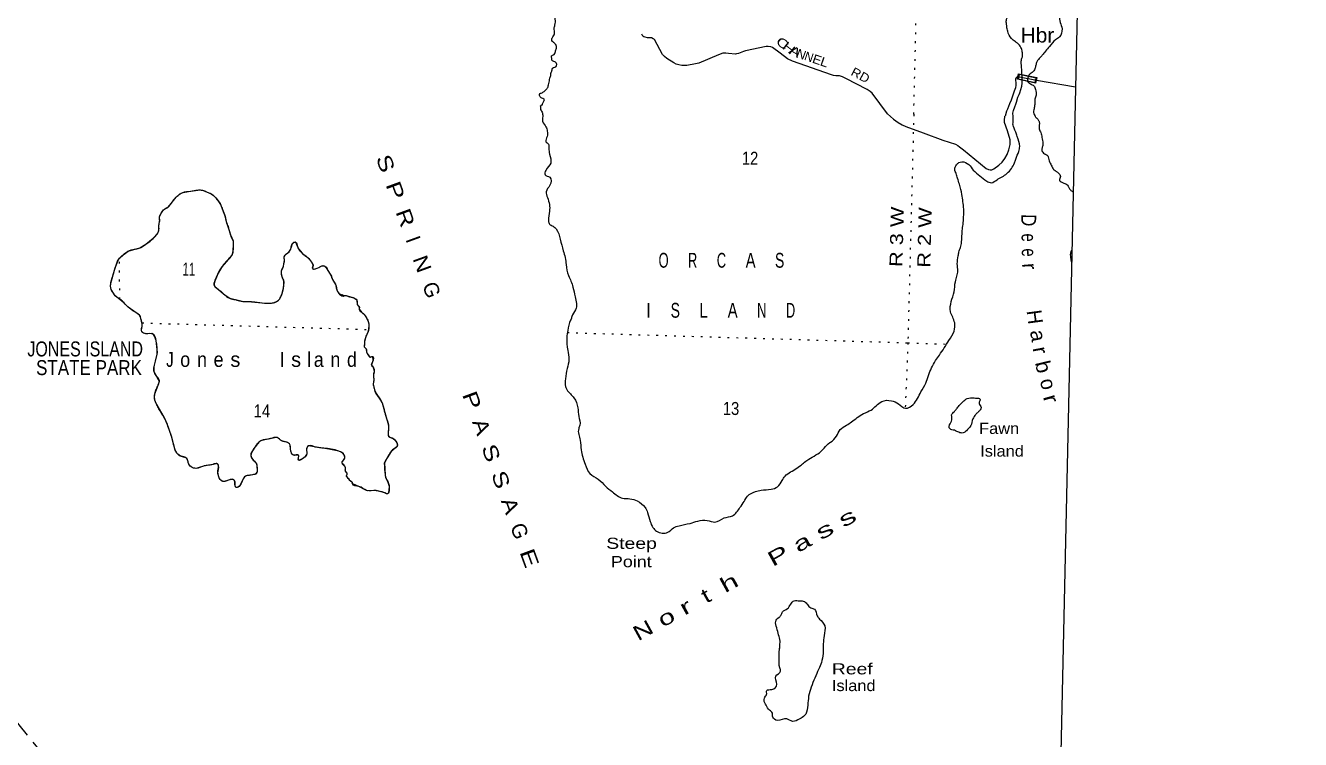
# Model space of a CAD drawing. Header units: feet. Extents: x -611393 to -485084, y 372822 to 560047.
# Drawn here: x -502263 to -485084, y 410448 to 420067 of the extents above; entities that cross this region are included whole.
import ezdxf
from ezdxf.enums import TextEntityAlignment as Align

# ---------------------------------------------------------------- set-up
doc = ezdxf.new("R2010")
doc.units = ezdxf.units.FT
doc.header["$LTSCALE"] = 80
for name, pattern in [('DOT_DASHED', [7.7, 5, -1.2, 0.3, -1.2]), ('DOTTED', [1.5, 0.3, -1.2]), ('LONG_DASHED', [7.5, 6, -1.5])]:
    doc.linetypes.add(name, pattern=pattern)
for name, color, linetype, lineweight in [('29', 7, 'Continuous', 25), ('31', 7, 'Continuous', 13), ('33', 7, 'LONG_DASHED', 25), ('39', 7, 'Continuous', 13), ('4', 7, 'Continuous', 13), ('44', 7, 'DOT_DASHED', 13), ('6', 7, 'DOTTED', 25), ('7', 7, 'DOTTED', 13)]:
    doc.layers.add(name, color=color, linetype=linetype, lineweight=lineweight)
for name, color, linetype in [('30', 7, 'Continuous'), ('41', 7, 'Continuous'), ('42', 7, 'Continuous')]:
    doc.layers.add(name, color=color, linetype=linetype)

msp = doc.modelspace()

# ---------------------------------------------------------------- linework, layer by layer
at = {"layer": '29'}
for points in [[(-490648.74, 418879.11), (-490853.63, 419154.82), (-490880.19, 419178.08), (-490924.47, 419203.55), (-491207.84, 419354.17), (-491256.55, 419377.43), (-491296.4, 419389.61), (-491345.1, 419389.61), (-491373.89, 419392.94), (-491402.66, 419402.9), (-491927.36, 419584.54), (-491995.98, 419619.98), (-492093.39, 419695.29), (-492199.66, 419770.6), (-492219.59, 419779.46), (-492255.01, 419783.89), (-492283.78, 419783.89), (-492562.73, 419726.3), (-492589.3, 419717.99), (-492657.93, 419690.86), (-492683.39, 419683.66), (-492695.56, 419682), (-492792.97, 419690.86), (-492828.4, 419694.73), (-492866.04, 419693.07), (-492925.81, 419673.14), (-493192.58, 419561.83), (-493235.75, 419549.1), (-493354.19, 419528.05), (-493386.29, 419526.94), (-493419.5, 419529.16), (-493458.24, 419535.81), (-493494.77, 419546.88), (-493527.98, 419562.39), (-493619.85, 419621.09), (-493653.06, 419649.88), (-493678.52, 419677.57), (-493789.22, 419876.92), (-493803.61, 419888.55), (-493829.06, 419899.07), (-493845.67, 419899.63), (-493864.49, 419899.07), (-493883.31, 419899.63), (-493913.19, 419907.93), (-493930.91, 419915.13), (-493944.19, 419925.65), (-493957.47, 419952.23)], [(-488890.86, 419380.74), (-488903.22, 419375.21), (-488912.63, 419367.17), (-488920.37, 419356.93), (-488923.7, 419346.13), (-488923.69, 419329.8), (-488918.16, 419295.18), (-488918.16, 419274.42), (-488919.27, 419263.9), (-488925.91, 419228.73), (-488940.3, 419181.11), (-488982.36, 419060.39), (-489004.5, 419013.87), (-489033.83, 418941.61), (-489044.35, 418913.09), (-489064.97, 418844.13)], [(-488890.86, 419380.74), (-488639.02, 419328.5), (-488115.08, 419240.33)], [(-490648.74, 418879.11), (-490568.52, 418805.9), (-490505.07, 418760.05), (-490448.68, 418728.31), (-490399.33, 418705.98), (-490169.04, 418620.16), (-489901.16, 418521.41), (-489734.32, 418467.34), (-489702.58, 418450.88), (-489676.73, 418433.25), (-489626.22, 418392.1), (-489318.39, 418140.53), (-489289, 418126.42), (-489266.69, 418121.72), (-489240.83, 418124.07), (-489215, 418135.83), (-489146.85, 418187.55), (-489105.71, 418227.52), (-489066.96, 418274.54), (-489037.57, 418327.45), (-489012.91, 418392.1), (-488997.62, 418464.99), (-488994.09, 418493.2), (-488996.46, 418526.11), (-489031.71, 418646.02), (-489072.82, 418760.06), (-489074.01, 418789.44), (-489065.7, 418844.15)]]:
    msp.add_lwpolyline(points, dxfattribs=at)
at = {"layer": '31'}
for p, q in [((-488882.47, 419417.83), (-488638.15, 419364.84)), ((-488638.15, 419364.84), (-488654.05, 419291.55))]:
    msp.add_line(p, q, dxfattribs=at)
msp.add_lwpolyline([(-488654.05, 419291.55), (-488898.37, 419344.54), (-488882.47, 419417.83)], dxfattribs=at)
msp.add_lwpolyline([(-488647.65, 419358.72), (-488876.35, 419408.32), (-488888.86, 419350.66), (-488660.16, 419301.06)], close=True, dxfattribs=at)
at = {"layer": '33'}
msp.add_lwpolyline([(-508228.53, 417853.04), (-498587.65, 406026.89), (-494713.08, 401274.09)], dxfattribs=at)
at = {"layer": '39'}
for p, q in [((-488833.1, 419291.62), (-488834.29, 419329.55)), ((-495322.81, 418979.68), (-495321.69, 418983.01))]:
    msp.add_line(p, q, dxfattribs=at)
msp.add_lwpolyline([(-488957.03, 418841.31), (-488958.95, 418886.45), (-488949.82, 418922.15), (-488934.87, 418971.97), (-488919.93, 419008.5), (-488910.8, 419032.58), (-488891.7, 419100.67), (-488874.26, 419136.37), (-488864.3, 419157.96), (-488852.67, 419205.28), (-488840.22, 419249.29), (-488833.1, 419291.62)], dxfattribs=at)
for points in [[(-495301.03, 418997.7), (-495290.79, 419021.92), (-495282.6, 419040.08), (-495270.31, 419068.33), (-495290.45, 419082.6), (-495316.67, 419094.88), (-495336.73, 419123.32), (-495334.56, 419149.6), (-495314.3, 419157.58), (-495275.75, 419179.62), (-495239.18, 419211.79), (-495218.73, 419252.13), (-495210.45, 419286.48), (-495195.9, 419357.2), (-495187.68, 419381.43), (-495181.33, 419431.97), (-495177.23, 419442.06), (-495166.93, 419476.39), (-495168.91, 419484.49), (-495150.62, 419500.58), (-495118.2, 419512.53), (-495105.9, 419542.81), (-495111.84, 419565.09), (-495154.19, 419585.56), (-495170.28, 419599.81), (-495170.15, 419624.08), (-495174, 419658.49), (-495141.54, 419678.54), (-495127.24, 419704.76), (-495112.83, 419749.19), (-495110.55, 419795.7), (-495134.63, 419828.2), (-495160.78, 419852.62), (-495172.76, 419881), (-495156.39, 419915.3), (-495133.87, 419965.75), (-495139.59, 420026.47), (-495129.22, 420072.94), (-495124.74, 420151.81), (-495132.53, 420204.45), (-495128.3, 420238.81), (-495118, 420273.15), (-495136.05, 420299.54), (-495115.62, 420335.84), (-495099.29, 420364.08), (-495068.68, 420414.48), (-495098.79, 420453.08), (-495165.09, 420530.32), (-495183.14, 420556.71), (-495191.06, 420587.1), (-495190.85, 420623.51), (-495186.56, 420667.99), (-495180.3, 420702.35), (-495165.97, 420734.63), (-495131.5, 420750.63), (-495113.17, 420774.8), (-495086.55, 420835.34), (-495084.32, 420871.74), (-495102.3, 420910.28), (-495124.44, 420928.61), (-495128.25, 420971.11), (-495105.74, 421019.53), (-495075.09, 421076.01), (-495044.56, 421112.25), (-495002.02, 421126.18), (-494969.7, 421119.93), (-494943.29, 421142.04), (-494906.67, 421182.29), (-494865.78, 421262.98), (-494835.14, 421319.46), (-494790.39, 421365.74), (-494721.31, 421426.05), (-494629.98, 421486.23), (-494532.47, 421568.63), (-494418.9, 421628.69), (-494234.26, 421742.98), (-494165.15, 421807.34), (-493990.26, 421986.41), (-493953.64, 422026.67), (-493886.54, 422093.06), (-493791.06, 422173.45), (-493726.02, 422233.78), (-493660.93, 422302.2), (-493575.58, 422378.6), (-493514.55, 422445.02), (-493453.57, 422501.32), (-493382.4, 422573.76), (-493355.84, 422622.16), (-493313.36, 422625.97), (-493282.79, 422668.28), (-493266.22, 422738.99), (-493251.81, 422785.44), (-493235.38, 422829.86), (-493209, 422847.92), (-493182.32, 422918.57), (-493078.67, 423013.08), (-493072.45, 423039.34)], [(-488834.29, 419329.55), (-488841.92, 419510.35), (-488845.72, 419554.87), (-488841.33, 419615.53), (-488828.96, 419657.95), (-488832.7, 419712.59), (-488850.57, 419771.35), (-488898.78, 419828.26), (-488928.99, 419850.67), (-488979.3, 419893.43), (-489029.31, 419990.81), (-489041.09, 420053.58), (-489046.89, 420100.14), (-489044.59, 420150.7), (-489028.18, 420193.09), (-489015.91, 420217.3), (-488985.39, 420251.52), (-488968.88, 420310.09), (-488976.7, 420358.69), (-488996.76, 420387.12), (-489022.64, 420460.09), (-489044.54, 420520.89), (-489048.36, 420561.37), (-489039.97, 420615.94), (-489035.72, 420652.33), (-489053.62, 420705.03), (-489049.44, 420729.28), (-489037.02, 420781.81), (-489030.81, 420808.07), (-489018.6, 420822.16), (-488992.14, 420852.36), (-488983.69, 420917.05), (-488967.35, 420947.3), (-488940.97, 420963.34), (-488912.6, 420975.32), (-488872.21, 420964.98), (-488854.19, 420934.54), (-488813.94, 420899.93), (-488796.06, 420843.19), (-488800.54, 420764.32), (-488794.84, 420699.56), (-488779.13, 420616.53), (-488755.13, 420567.85), (-488702.77, 420531.15), (-488672.52, 420516.82), (-488644.27, 420506.55), (-488607.96, 420490.17), (-488589.84, 420475.91), (-488513.15, 420451.21), (-488454.68, 420420.55), (-488400.44, 420357.54), (-488356.38, 420280.42), (-488334.61, 420197.36), (-488320.95, 420108.28), (-488297.17, 420021.17), (-488332.14, 419914.14), (-488382.92, 419873.96), (-488466.31, 419785.42), (-488519.24, 419723), (-488564.03, 419666.6), (-488590.49, 419636.4), (-488635.3, 419577.99), (-488649.71, 419531.54), (-488662.12, 419483.06), (-488700.81, 419432.7), (-488745.5, 419396.53), (-488760.32, 419314.21)], [(-488760.66, 419314.61), (-488723.9, 419281.11), (-488677.55, 419254.55), (-488655.58, 419205.88), (-488645.91, 419126.94), (-488656.16, 419100.69), (-488662.53, 419046.11), (-488666.91, 418987.47), (-488677.33, 418930.89), (-488681.58, 418894.5), (-488669.63, 418862.07)], [(-495301.03, 418997.7), (-495302.61, 418995.46), (-495306.93, 418993.56), (-495313.43, 418991.4), (-495316.94, 418989.24), (-495320.19, 418985.99), (-495321.69, 418983.01)], [(-495322.81, 418979.68), (-495325.11, 418947.35), (-495303.3, 418900.64), (-495293.71, 418841.91), (-495296.3, 418777.24), (-495250.49, 418701.99), (-495232.83, 418643.19), (-495233.45, 418572.43), (-495252.24, 418503.86), (-495216.19, 418467.12), (-495210.61, 418412.48), (-495201.19, 418335.56), (-495186.09, 418214.1), (-495251.62, 418115.65), (-495262.26, 418055.1), (-495197.87, 418024.15), (-495196.81, 417914.96), (-495248.09, 417828.51), (-495230.6, 417749.49), (-495203.16, 417654.2), (-495201.9, 417567.24), (-495215.18, 417435.95), (-495203.45, 417391.35), (-495155.21, 417362.59), (-495113.08, 417327.81), (-495057.74, 417187.78), (-495016.68, 417031.7), (-494991.22, 416940.47), (-494977.91, 416845.32), (-494946.89, 416697.42), (-494913.2, 416622.29), (-494887.63, 416543.19), (-494856.44, 416413.5), (-494851.93, 416237.55), (-494903.25, 416147.05), (-494907.5, 416122.83), (-494917.82, 416098.66), (-494957.44, 415959.53), (-494968.4, 415862.58), (-494955.77, 415690.6), (-494940.69, 415567.12), (-494963.99, 415446.03), (-494987.42, 415308.77), (-494986.35, 415201.59), (-494968.5, 415163.01), (-494872.52, 415048.87), (-494821.15, 414916.96), (-494808.02, 414801.58), (-494792.91, 414682.15), (-494809.48, 414635.8), (-494790.65, 414479.94), (-494775.64, 414348.37), (-494722.77, 414157.81), (-494659.22, 414031.84), (-494546.75, 413953.94), (-494446.54, 413859.98), (-494354.26, 413784.29), (-494219.62, 413700.11), (-494118.67, 413691.06), (-494019.91, 413661.82), (-493915.6, 413575.9), (-493881.87, 413504.82), (-493846.54, 413387.21), (-493808.88, 413303.95), (-493758.8, 413254.95), (-493609.41, 413239.37), (-493530.07, 413299.28), (-493457.07, 413328.91), (-493309.29, 413359.85), (-493201.92, 413391.18), (-493076.56, 413400.1), (-492973.71, 413376.88), (-492849.96, 413432.31), (-492736.53, 413463.58), (-492636.56, 413571.81), (-492581.26, 413656.2), (-492534.17, 413726.52), (-492428.55, 413788.19), (-492349.57, 413807.66), (-492218.13, 413818.54), (-492128.91, 413854.09), (-492067.56, 413936.4), (-492028.64, 413996.69), (-491953.38, 414052.58), (-491794.82, 414160.25), (-491733.78, 414208.2), (-491544.79, 414329.73), (-491501.97, 414373.81), (-491424.53, 414447.88), (-491418.43, 414451.87), (-491336.88, 414533.99), (-491285.58, 414622.46), (-491202.21, 414682.33), (-491133.1, 414728.17), (-491057.85, 414784.07), (-490970.48, 414837.83), (-490869.03, 414885.39)], [(-488954.1, 418778.77), (-488955.59, 418788.93), (-488955.21, 418800.74), (-488956.71, 418820.43), (-488957.03, 418841.31)], [(-488669.63, 418862.07), (-488663.78, 418853.12), (-488658.35, 418842.96), (-488653.98, 418834.97)], [(-488603.07, 418706.81), (-488600.57, 418719.28), (-488598.32, 418733.15), (-488597.57, 418751.9), (-488602.07, 418767.27), (-488608.82, 418781.9), (-488618.2, 418797.65), (-488628.7, 418810.02), (-488637.32, 418817.52), (-488644.07, 418824.27), (-488654.18, 418835.31)], [(-490869.03, 414885.39), (-490801.84, 414943.38), (-490726.57, 415001.3), (-490595.13, 415012.18), (-490500.54, 414968.82), (-490406.08, 414911.31), (-490304.61, 414960.89), (-490198.03, 415131.73), (-490132.32, 415250.4), (-490097.08, 415351.16), (-490000.33, 415552.43), (-489949.16, 415626.75), (-489820.12, 415823.67), (-489752.32, 415950.4), (-489743.26, 416061.52), (-489798.52, 416211.67), (-489789.22, 416349.07), (-489751.71, 416478.11), (-489734.34, 416615.43), (-489713.45, 416692.07), (-489700.72, 416760.69), (-489707.97, 416855.79), (-489694.88, 416964.85), (-489686.35, 417015.31), (-489665.6, 417077.79), (-489650.83, 417148.42), (-489641.37, 417304.02), (-489630.54, 417386.81), (-489623.59, 417487.84), (-489620.62, 417594.97), (-489631.85, 417696.17), (-489645.18, 417789.31), (-489680.32, 417929.15), (-489703.87, 418008.23), (-489723.5, 418073.12), (-489741.19, 418129.9), (-489718.44, 418188.32), (-489685.83, 418220.36), (-489647.35, 418230.1), (-489552.69, 418194.83), (-489494.76, 418119.47), (-489402.48, 418043.78), (-489312.18, 417972.15), (-489249.74, 417949.32), (-489172.6, 417989.02), (-489103.55, 418028.8), (-489038.49, 418074.68), (-488938.23, 418215.26), (-488921.61, 418267.67), (-488880.29, 418370.4), (-488867.58, 418437), (-488900.75, 418570.76), (-488910.55, 418605.22), (-488952.07, 418708.74), (-488957.88, 418737.1), (-488953.54, 418771.43), (-488954.1, 418778.77)], [(-488603.07, 418706.81), (-488604.83, 418673.08), (-488583.03, 418624.35), (-488567.44, 418559.5), (-488556.03, 418478.51), (-488562.56, 418426.01), (-488571.01, 418383.63), (-488530.99, 418338.76), (-488488.81, 418310.05), (-488471.2, 418245.19), (-488441.43, 418184.25), (-488417.59, 418137.52), (-488381.49, 418106.84), (-488349.36, 418084.3), (-488319.5, 418033.46), (-488330.06, 417981), (-488273.81, 417944.07), (-488223.53, 417917.3), (-488183.69, 417852.22), (-488153.09, 417827.74), (-488146.29, 417823.3)], [(-498691.64, 414351.29), (-498705.08, 414430.27), (-498771.51, 414459.21), (-498809.81, 414469.68), (-498872.05, 414514.76), (-498963.1, 414501.47), (-499090.66, 414472.36), (-499139.52, 414430.36), (-499194.77, 414352.03), (-499227.72, 414281.58), (-499207.96, 414230.85), (-499152, 414161.57), (-499142.47, 414096.78), (-499153.14, 414032.18), (-499189.65, 414016.35), (-499250.35, 414006.82), (-499298.95, 413995.15), (-499335.75, 413946.98), (-499372.81, 413868.48), (-499423.54, 413844.7), (-499437.5, 413865.05), (-499448.95, 413941.99), (-499489.27, 413952.48), (-499539.92, 413936.79), (-499588.54, 413923.1), (-499640.82, 413951.9), (-499660.64, 413996.57), (-499670.38, 414037.1), (-499661.43, 414136.09), (-499683.4, 414164.61), (-499731.98, 414154.96), (-499816.97, 414141.62), (-499865.57, 414129.95), (-499962.82, 414100.55), (-500031.33, 414121.42), (-500069.26, 414174.35), (-500082.92, 414229.07), (-500193.64, 414276.63), (-500247.53, 414351.95), (-500272.96, 414447.22), (-500292.52, 414520.2), (-500318.09, 414599.29), (-500351.6, 414694.64), (-500393.21, 414788.05), (-500464.93, 414903.98), (-500492.77, 414954.79), (-500524.34, 415042.03), (-500515.52, 415124.84), (-500492.82, 415179.22), (-500468.02, 415241.66), (-500457.59, 415277.96), (-500493.43, 415338.96), (-500525.27, 415393.85), (-500524.42, 415490.89), (-500505.57, 415565.52), (-500488.77, 415638.15), (-500489.9, 415739.26), (-500501.34, 415816.2), (-500544.97, 415909.62), (-500639.9, 415914.57), (-500694.24, 415939.35), (-500689.32, 416038.38), (-500706.85, 416113.35), (-500718.62, 416153.9), (-500764.75, 416192.76), (-500863.18, 416258.4), (-500937.28, 416333.91), (-500989.42, 416378.89), (-501045.67, 416415.82), (-501069.63, 416448.4), (-501107.49, 416509.42), (-501110.67, 416606.5), (-501093.95, 416669.02), (-501066.89, 416759.74), (-501033.63, 416864.57), (-501006.88, 416918.9), (-500947.77, 416976.97), (-500860.36, 417036.8), (-500775.32, 417056.21), (-500732.78, 417067.93), (-500645.46, 417117.65), (-500604.8, 417145.57), (-500525.36, 417217.6), (-500480.44, 417269.74), (-500463.74, 417330.24), (-500465.42, 417368.67), (-500454.72, 417437.32), (-500456.27, 417489.9), (-500429.52, 417544.24), (-500404.94, 417582.42), (-500337.89, 417624.24), (-500301.13, 417668.37), (-500252.07, 417732.6), (-500219.44, 417766.67), (-500166.53, 417808.62), (-500069.33, 417831.96), (-499941.86, 417850.96)], [(-499941.86, 417850.96), (-499879.25, 417848.35), (-499814.81, 417823.47), (-499736.35, 417784.31), (-499704.32, 417749.63), (-499670.33, 417708.87), (-499634.42, 417655.96), (-499606.74, 417586.95), (-499575.16, 417501.73), (-499557.68, 417422.71), (-499534, 417357.78), (-499510.49, 417274.66), (-499486.83, 417207.71), (-499463.06, 417152.89), (-499465.46, 417110.46), (-499465.96, 417053.85), (-499488.97, 416965.1), (-499533.86, 416914.98), (-499593.06, 416846.8), (-499656.54, 416752.38), (-499691.58, 416673.86), (-499716.86, 416556.83), (-499672.75, 416517.99), (-499594.52, 416452.55), (-499506.16, 416391.05), (-499437.6, 416374.22), (-499356.96, 416353.23), (-499270.12, 416348.36), (-499207.5, 416345.75), (-499072.25, 416330.3), (-498955.08, 416327.17), (-498888.24, 416344.73), (-498829.17, 416398.76), (-498804.37, 416461.2), (-498785.56, 416531.79), (-498781.15, 416574.2), (-498780.74, 416620.7), (-498798.51, 416667.38), (-498812.28, 416709.97), (-498811.82, 416762.53), (-498791.18, 416810.86), (-498782.76, 416849.2), (-498774.22, 416901.69), (-498775.81, 416950.23), (-498753.26, 416986.41), (-498714.63, 417014.34), (-498683.82, 417070.66), (-498667.16, 417127.12), (-498624.53, 417148.95), (-498598.8, 417088.05), (-498568.94, 417037.22), (-498548.95, 417012.77), (-498508.86, 416975.99), (-498484.74, 416961.61), (-498434.63, 416914.63), (-498408.69, 416877.99), (-498388.81, 416841.4), (-498395.28, 416794.96), (-498308.27, 416808.28), (-498269.69, 416830.16), (-498229.33, 416823.71), (-498175.45, 416746.36), (-498141.61, 416689.43), (-498135.76, 416665.11), (-498115.87, 416628.53), (-498087.96, 416585.8), (-498060.58, 416482.42), (-497966.09, 416428.95)], [(-488163.7, 417045.24), (-488176.31, 417024.46), (-488182.26, 417005.87), (-488185.24, 416976.86), (-488182.26, 416941.91), (-488178.55, 416911.41), (-488175.92, 416896.59), (-488167.11, 416876.41)], [(-497998.27, 416445.44), (-497966.09, 416428.95), (-497943.84, 416430.76), (-497921.71, 416420.44), (-497875.34, 416407.87), (-497855.17, 416403.63), (-497827.01, 416389.21), (-497800.91, 416370.77), (-497795.2, 416330.28), (-497793.36, 416310.04), (-497763.41, 416269.32), (-497767.66, 416245.09), (-497725.64, 416198.19), (-497697.59, 416171.64), (-497657.71, 416110.6), (-497638.04, 416049.76), (-497638.65, 415981.02), (-497651.22, 415930.59), (-497669.71, 415896.39), (-497686.33, 415843.98), (-497694.81, 415799.58), (-497694.99, 415779.37), (-497699.35, 415743.01), (-497673.37, 415710.41), (-497667.68, 415667.9), (-497643.81, 415625.21), (-497621.8, 415600.74), (-497589.4, 415608.52), (-497586, 415535.7), (-497602.55, 415491.38), (-497582.53, 415470.97), (-497566.97, 415402.07), (-497575.5, 415351.61), (-497567.88, 415298.97), (-497576.64, 415222.22), (-497570.76, 415201.94), (-497566.95, 415175.62), (-497497.35, 415047.58), (-497477.4, 415019.08), (-497447.66, 414954.1), (-497432.03, 414893.29), (-497416.4, 414832.49), (-497400.76, 414773.7), (-497381, 414722.97), (-497373.24, 414686.5), (-497371.54, 414650.09), (-497373.79, 414623.83), (-497376.4, 414557.13), (-497376.52, 414542.98), (-497356.5, 414522.57), (-497314.21, 414505.99), (-497288.12, 414485.52), (-497260.21, 414442.8), (-497258.63, 414392.23), (-497293.2, 414368.3), (-497338.02, 414326.27), (-497364.63, 414288.1), (-497385.19, 414247.86), (-497426.19, 414181.53), (-497428.44, 414155.27), (-497424.67, 414124.9), (-497424.95, 414092.55), (-497419.33, 414041.95), (-497413.7, 413993.37), (-497409.8, 413977.16), (-497381.98, 413924.33), (-497362.26, 413869.55), (-497362.68, 413821.03), (-497385.46, 413758.57), (-497423.73, 413773.08), (-497468.07, 413785.64), (-497536.64, 413800.44), (-497667.96, 413803.71), (-497770.54, 413857.26), (-497857.11, 413892.46), (-497858.97, 413910.67), (-497895.09, 413939.32), (-497903.05, 413953.55), (-497937.01, 413998.36), (-497926.67, 414024.54), (-497952.55, 414069.27), (-497950.15, 414111.71), (-497998.07, 414176.87), (-497967.34, 414225.1), (-497966.85, 414279.69), (-498041.15, 414332.96), (-498242.88, 414371.28), (-498357.9, 414388.55), (-498444.66, 414403.53), (-498469.06, 414385.56), (-498473.91, 414294.62), (-498510.72, 414244.43), (-498583.76, 414210.75), (-498583.17, 414277.47), (-498653.87, 414280.16), (-498679.89, 414308.72), (-498691.64, 414351.29)], [(-489786.5, 414824.53), (-489747.72, 414868.64), (-489717.11, 414902.72), (-489682.37, 414946.88), (-489643.62, 414986.94), (-489592.72, 415030.94), (-489509.68, 415052.39), (-489447.1, 415045.73), (-489402.72, 415037.22), (-489404.97, 415010.96), (-489415.4, 414974.66), (-489385.57, 414919.79), (-489397.96, 414889.58), (-489428.56, 414857.52), (-489459.13, 414827.48), (-489498.05, 414767.19), (-489527.14, 414676.48), (-489586.34, 414608.3), (-489629.04, 414578.38), (-489687.56, 414587.03), (-489713.72, 414599.41), (-489747.95, 414613.89), (-489806.38, 414632.64), (-489818.2, 414667.13), (-489787.29, 414735.58), (-489786.42, 414823.41)], [(-492099.66, 411672.18), (-492099.37, 411704.53), (-492096.75, 411773.25), (-492116.2, 411858.35), (-492139.63, 411951.58), (-492155.02, 412038.67), (-492110.07, 412094.86), (-492079.48, 412126.92), (-492062.96, 412167.2), (-491997.91, 412211.06), (-491952.93, 412271.29), (-491904.03, 412317.32), (-491835.33, 412316.67), (-491768.73, 412307.95), (-491726.67, 412265.09), (-491682.59, 412222.21), (-491632.24, 412203.53), (-491594.66, 412112.19), (-491562.68, 412071.45), (-491494.81, 411977.79), (-491502.01, 411848.46), (-491513.11, 411735.34), (-491513.97, 411638.3), (-491531.26, 411511.08), (-491566.42, 411418.41), (-491613.88, 411307.66), (-491665.49, 411182.79), (-491704.95, 411061.85), (-491720.16, 410940.68), (-491739.45, 410815.51), (-491766.13, 410769.26), (-491831.16, 410727.42), (-491926.44, 410691.93), (-492006.98, 410725.05), (-492130.41, 410706.01), (-492194.67, 410751.1), (-492198.25, 410803.7), (-492238.32, 410842.5), (-492284.2, 410909.66), (-492311.92, 410974.63), (-492291.21, 411031.04), (-492276.85, 411055.17), (-492276.37, 411109.75), (-492207.57, 411121.23), (-492138.23, 411193.36), (-492153.43, 411302.69), (-492090.23, 411366.78), (-492099.92, 411413.38), (-492106.93, 411534.76), (-492108.08, 411633.84), (-492102.31, 411676.54)]]:
    msp.add_spline(points, degree=3, dxfattribs=at)
at = {"layer": '4'}
msp.add_lwpolyline([(-606327.43, 559945.21), (-576018.15, 559132.04), (-545707.77, 558360.55), (-515396.36, 557630.76), (-485083.98, 556942.67), (-489136.84, 372822.34), (-519702.48, 373516.18), (-550267.14, 374252.07), (-580830.76, 375029.99), (-611393.28, 375849.97)], close=True, dxfattribs=at)
at = {"layer": '44'}
for points in [[(-500697.02, 415943.84), (-500701.92, 415963.92), (-500689, 416020.49), (-500690.54, 416043.93), (-500714.25, 416143.7), (-500728.08, 416166.55), (-500877.87, 416271.94), (-500945.15, 416341.07), (-501054.85, 416426.77), (-501108.86, 416512.49), (-501117.33, 416556.92), (-501113.05, 416596.14), (-501053.03, 416804.47), (-501011.14, 416912.59), (-500933.83, 416988.81), (-500879.88, 417028.62), (-500723.35, 417071.72), (-500641.99, 417119.89), (-500541.04, 417202.41), (-500484, 417264.28), (-500470.83, 417290.05), (-500465.17, 417315.04), (-500465.11, 417372.08), (-500454.47, 417442.41), (-500457.83, 417477.72), (-500455.75, 417491.69), (-500437.7, 417530.14), (-500402.03, 417585.64), (-500389.63, 417594.96), (-500346.69, 417616.43), (-500317.8, 417647.7), (-500232.15, 417754.23), (-500184.08, 417798.6), (-500136.07, 417819.1), (-499969.51, 417847.67), (-499909.56, 417852.51), (-499878.88, 417848.25), (-499762.44, 417801.12), (-499727.46, 417776.13), (-499700.25, 417744.86), (-499640.22, 417667.22), (-499589.14, 417540.58), (-499573.05, 417495.07), (-499558.47, 417425.32), (-499526.94, 417333.3)], [(-499526.94, 417333.3), (-499500.52, 417245.34), (-499466.09, 417164.86), (-499462.8, 417137.96), (-499470.14, 417008.58), (-499478.94, 416981.04), (-499502.68, 416949.13), (-499617.3, 416815.22), (-499668.62, 416729.06), (-499725.51, 416592.96), (-499725.23, 416572.34), (-499713.02, 416552.8), (-499571.58, 416432.75), (-499511.01, 416392.66), (-499342.65, 416351.39), (-499217.37, 416346.23), (-499035.04, 416327.72), (-498947.75, 416327.52), (-498904.31, 416337.58), (-498869.37, 416355.64), (-498837.64, 416385.4), (-498805.17, 416458.57), (-498787.04, 416524), (-498779.79, 416588.97), (-498781.53, 416623.8), (-498807.9, 416695.38), (-498815.52, 416733.87), (-498812.17, 416761.15), (-498787.41, 416826.93), (-498773.82, 416905.79), (-498775.64, 416951.06), (-498765.33, 416972.27), (-498745.31, 416993.1), (-498711.87, 417018.08), (-498683.96, 417070.36), (-498666.69, 417128.04), (-498649.32, 417146.12), (-498630.91, 417152.85), (-498622.37, 417145.12), (-498602.33, 417095.01), (-498578.67, 417052.34), (-498534.99, 416998.58), (-498514.33, 416980.34), (-498481.06, 416958.79), (-498435.64, 416915.85), (-498409.39, 416879.05), (-498389.9, 416843.64), (-498387.92, 416833.45), (-498398.67, 416800.99), (-498388.62, 416790.4), (-498370.22, 416786.63), (-498354.11, 416789.32), (-498310.28, 416807.42), (-498280.63, 416825.15), (-498257.12, 416832.44), (-498242.13, 416831.15), (-498232.08, 416826.27), (-498213.46, 416804.53)], [(-498213.46, 416804.53), (-498145.18, 416696.23), (-498124.77, 416643.96), (-498084.5, 416579.4), (-498077.73, 416559.19), (-498068.47, 416504.06), (-498060.06, 416481.43), (-498030.59, 416445.73), (-497998.47, 416423.79), (-497979.73, 416419.74), (-497962.67, 416428.56), (-497943.21, 416430.55), (-497915.85, 416418.75), (-497847.32, 416400.64), (-497808.46, 416379.64), (-497799.92, 416368.21), (-497792.71, 416306.88), (-497766.14, 416274.74), (-497763.11, 416268.05), (-497768.86, 416249.79), (-497767.1, 416244.37), (-497729.88, 416202.43), (-497686.37, 416158.38), (-497653.27, 416101.2), (-497641.58, 416067.53), (-497636.02, 416028.25), (-497639.41, 415975.99), (-497648.5, 415937.94), (-497678.22, 415872.28), (-497693.03, 415813.06), (-497696.17, 415768.21), (-497698.83, 415739.61), (-497676.89, 415716.54), (-497672.72, 415708.09), (-497667.48, 415667.43), (-497650.04, 415634.69), (-497628.66, 415607.24), (-497615.96, 415599.76), (-497597.52, 415610.08), (-497590.23, 415609.6), (-497581.4, 415582.6), (-497583.85, 415549.13), (-497589.79, 415524.47), (-497602.32, 415497.74), (-497600.37, 415486.91), (-497583.55, 415473.06), (-497570.78, 415433.65), (-497566.96, 415403.27), (-497574.72, 415362.05), (-497575.1, 415345.12), (-497567.85, 415297.33), (-497577.26, 415233.91), (-497560.32, 415158.52), (-497536.27, 415110.36), (-497481.27, 415025.11), (-497457.48, 414981.76), (-497421.27, 414851.43), (-497396.42, 414760.79), (-497375.2, 414699.45), (-497371.34, 414661.53), (-497376.69, 414548.08), (-497372.35, 414533.9), (-497354.65, 414521.53), (-497318.56, 414508.33), (-497304.67, 414499.72), (-497287.22, 414484.58), (-497268.12, 414458.08), (-497256.48, 414433.98), (-497252.04, 414412.09), (-497255.57, 414396.42), (-497337.57, 414326.79), (-497388.78, 414241.55), (-497427.88, 414176.34), (-497416.11, 414013.89), (-497410.53, 413979.26), (-497378.58, 413916.62), (-497360.97, 413863.03)], [(-499324.18, 413967.76), (-499375.78, 413864.56), (-499400.4, 413845.44), (-499413.16, 413842.02), (-499422.24, 413843.89), (-499431.49, 413853.74), (-499439.74, 413871.49), (-499437.95, 413921.34), (-499445.95, 413939.07), (-499456.03, 413947.28), (-499472.84, 413953.7), (-499494.74, 413950.87), (-499586.41, 413923.62), (-499596.14, 413922.31), (-499603.43, 413923.37), (-499620.64, 413932.02), (-499632.67, 413942.68), (-499646.59, 413960.04), (-499661.33, 413998.79), (-499668.83, 414028.79), (-499671.3, 414048.65), (-499669, 414068.92), (-499660.01, 414114.57), (-499660.47, 414131.11), (-499663.88, 414144.22), (-499672.01, 414158.86), (-499677.51, 414163.27), (-499682.97, 414164.62), (-499695.71, 414163.2), (-499732.72, 414154.84), (-499797.98, 414144.98), (-499850.49, 414133.81), (-499950.81, 414103.71), (-499973.42, 414099.03), (-499998.53, 414103.11), (-500029.25, 414119.91), (-500046.26, 414135.31), (-500068.77, 414173.4), (-500072.91, 414184.75), (-500078.72, 414220.9), (-500088.5, 414235.42), (-500103.18, 414244.91), (-500133.83, 414253.62), (-500159.92, 414259.15), (-500179.32, 414266.19), (-500191.28, 414274.33), (-500216.98, 414301.34), (-500238.87, 414330.99), (-500246.33, 414347.88), (-500296.22, 414533.2), (-500353.85, 414700.71), (-500390.09, 414782.25), (-500495.18, 414959.5), (-500515.5, 415008.42), (-500526.26, 415055.76), (-500521.96, 415105.09), (-500476.15, 415221.08), (-500456.76, 415276.09), (-500482.08, 415319.93), (-500531.59, 415409.99), (-500531.95, 415455.78), (-500493.72, 415615), (-500485.87, 415662.12), (-500486.83, 415702.83), (-500502.49, 415821.84), (-500523.15, 415883.4), (-500539.7, 415904.72), (-500561.65, 415918.25), (-500629.38, 415912.94), (-500672.54, 415922.97), (-500697.02, 415943.84)], [(-497360.97, 413863.03), (-497365.03, 413800.47), (-497375.09, 413767.21), (-497386.52, 413758.16), (-497397.51, 413758.99), (-497422.45, 413772.68), (-497539.68, 413800.98), (-497571.09, 413802.36), (-497648.05, 413799.28), (-497679.12, 413807.9), (-497769.86, 413856.93), (-497853.42, 413890.46), (-497859.06, 413895.33), (-497857.9, 413907.68), (-497859.88, 413911.72), (-497887.48, 413931.18), (-497894.43, 413938.34), (-497906.68, 413958.92), (-497935.93, 413996.5), (-497937.78, 414000.76), (-497937.16, 414004.52), (-497927.02, 414020.63), (-497927.01, 414025.99), (-497930.66, 414034.3), (-497950.52, 414063.21), (-497953.08, 414077.21), (-497949.91, 414110.1), (-497955.08, 414122.71), (-497990.9, 414159.7), (-497998.04, 414175.12), (-497994.28, 414187.74), (-497968.91, 414220.91), (-497961.74, 414248.96), (-497961.36, 414264.77), (-497968.5, 414282.02), (-497987.98, 414304.15), (-498011.12, 414321.23), (-498041.04, 414332.94), (-498175.46, 414360.12), (-498448.7, 414403.46), (-498461.12, 414395.78), (-498472.8, 414378.53), (-498475.82, 414357.29), (-498470.58, 414306.14), (-498477.13, 414288.35), (-498496.12, 414260.92), (-498518.93, 414236.84), (-498552.02, 414218.19), (-498572.76, 414212.03), (-498585.82, 414211.2), (-498587.58, 414221.86), (-498578.47, 414264.4), (-498580.09, 414274.57), (-498594.74, 414279.61), (-498633.43, 414274.87), (-498647.82, 414276.78), (-498664.59, 414288.82), (-498679.09, 414306.79), (-498693.03, 414359.09), (-498696.87, 414413.58), (-498705.74, 414431.14), (-498714.98, 414440.2), (-498743.29, 414452.18), (-498814.79, 414471.83), (-498852.86, 414507.17), (-498873.19, 414514.75), (-498906.83, 414511.98), (-498966.03, 414500.9), (-499039.9, 414486.99), (-499089.77, 414472.69), (-499119.07, 414453.38), (-499184.96, 414367.7), (-499219.33, 414308.54), (-499227.87, 414273.99), (-499212.71, 414238.87), (-499185.62, 414203.8), (-499159.77, 414175.76), (-499150.6, 414157.97), (-499144.53, 414132.55), (-499141.11, 414068.03), (-499144.37, 414047.88), (-499161.73, 414024.32), (-499174.75, 414019.08), (-499272.15, 414003.3), (-499298.9, 413995.17), (-499309.13, 413988.11), (-499324.18, 413967.76)]]:
    msp.add_lwpolyline(points, dxfattribs=at)
at = {"layer": '6'}
for points in [[(-490294.74, 418871.26), (-490237.89, 421178.84), (-490224.67, 422416.81)], [(-490294.74, 418871.26), (-490374.06, 415792.55), (-490409.71, 414912.85)]]:
    msp.add_lwpolyline(points, dxfattribs=at)
at = {"layer": '7'}
for p, q in [((-500991.57, 416380.48), (-500997.26, 416931.19)), ((-500694.35, 416060.68), (-497640.1, 415972.15))]:
    msp.add_line(p, q, dxfattribs=at)
msp.add_lwpolyline([(-494962.95, 415930.53), (-490374.06, 415792.55), (-489851.47, 415775.4)], dxfattribs=at)

# ---------------------------------------------------------------- texts
at = {"layer": '30'}
for s, rotation, width, p in [('C', 322.676, 1.45, (-492097.06, 419780.34)), ('H', 322.292, 1.4, (-492012.75, 419715.94)), ('A', 329.685, 1.4, (-491925.55, 419666.23)), ('N', 338.905, 1.05, (-491831.93, 419624.89)), ('E', 340.905, 1.1, (-491616.04, 419550.84)), ('L', 340.905, 1.2, (-491516.93, 419516.54))]:
    msp.add_text(s, height=120, rotation=rotation, dxfattribs=dict(at, width=width)).set_placement(p, align=Align.CENTER)
msp.add_text('N', height=120, rotation=340.905, dxfattribs=at).set_placement((-491725.2, 419587.79), align=Align.CENTER)
at = {"layer": '30', "width": 1.1}
msp.add_text('RD', height=120, rotation=332.008, dxfattribs=at).set_placement((-491153.61, 419404.62))
at = {"layer": '41', "width": 1.05}
msp.add_text('Hbr', height=200, dxfattribs=at).set_placement((-488853.88, 419837.59))
at = {"layer": '41'}
for s, rotation, width, p in [('S', 290.035, 1.3, (-497544.62, 418283.67)), ('P', 290.035, 1.35, (-497413.52, 417924.14)), ('R', 290.035, 1.25, (-497279.18, 417555.74)), ('D', 269.373, 0.85, (-488844.48, 417526.82)), ('e', 271.675, 0.75, (-488843.59, 417262.76)), ('N', 290.035, 1.15, (-497049.35, 416925.47)), ('e', 272.222, 0.75, (-488841.13, 417060.92)), ('a', 280.462, 1.05, (-488730.96, 415948.66)), ('r', 280.665, 1.1, (-488694.24, 415722.17)), ('b', 283.455, 1.1, (-488663.67, 415525.48)), ('P', 290.035, 1.35, (-496382.52, 415096.8)), ('r', 286.28, 1.25, (-488555.74, 415066.06)), ('A', 290.035, 1.2, (-496248.18, 414728.4)), ('S', 290.035, 1.3, (-496122.48, 414383.67)), ('S', 290.035, 1.3, (-495991.38, 414024.15)), ('A', 290.035, 1.2, (-495860.27, 413664.63)), ('s', 28.892, 1.7, (-491242.86, 413296.47)), ('s', 28.892, 1.7, (-491547.57, 413128.31)), ('a', 28.892, 1.55, (-491852.28, 412960.16)), ('E', 290.035, 1.4, (-495608.86, 412975.17)), ('P', 28.892, 1.55, (-492195.6, 412770.69)), ('h', 28.892, 1.55, (-492836.73, 412416.88)), ('t', 28.892, 1.35, (-493091.81, 412276.11)), ('r', 28.892, 1.6, (-493385.49, 412114.04)), ('o', 28.892, 1.45, (-493676.41, 411953.5)), ('N', 28.892, 1.35, (-494008.7, 411770.12))]:
    msp.add_text(s, height=200, rotation=rotation, dxfattribs=dict(at, width=width)).set_placement(p)
for s, rotation, p in [('I', 290.035, (-497144.84, 417187.34)), ('r', 274.67, (-488836.52, 416859.44)), ('G', 290.035, (-496919.33, 416568.91)), ('H', 277.668, (-488775.11, 416222.75)), ('o', 283.676, (-488597.65, 415287.43)), ('G', 290.035, (-495734.57, 413319.9))]:
    msp.add_text(s, height=200, rotation=rotation, dxfattribs=at).set_placement(p)
at = {"layer": '42'}
for s, height, width, p in [('O', 200, 0.65, (-493732.73, 416804.08)), ('R', 200, 0.65, (-493337.45, 416804.08)), ('C', 200, 0.65, (-492948.47, 416804.08)), ('A', 200, 0.75, (-492559.49, 416804.08)), ('S', 200, 0.7, (-492164.21, 416804.08)), ('I', 200, 0.85, (-493899.18, 416130.63)), ('S', 200, 0.7, (-493570.05, 416130.63)), ('L', 200, 0.75, (-493181.07, 416130.63)), ('A', 200, 0.75, (-492801.54, 416130.63)), ('N', 200, 0.65, (-492406.26, 416130.63)), ('D', 200, 0.65, (-492017.28, 416130.63)), ('J', 200, 0.75, (-500366.85, 415468.01)), ('o', 200, 0.9, (-500178.07, 415468.01)), ('n', 200, 0.9, (-499951.5, 415468.01)), ('e', 200, 0.9, (-499728.07, 415468.01)), ('I', 200, 0.85, (-498837.52, 415468.01)), ('a', 200, 0.9, (-498378.27, 415468.01)), ('n', 200, 0.9, (-498154.84, 415468.01)), ('d', 200, 0.9, (-497931.41, 415468.01)), ('Fawn', 150, 1.1, (-489414.29, 414564.62)), ('Island', 150, 1.1, (-489399.78, 414259.79)), ('Steep', 150, 1.3, (-494437.6, 413016.43)), ('Point', 150, 1.2, (-494374.69, 412769.66)), ('Reef', 150, 1.3, (-491398.64, 411325.45)), ('Island', 150, 1.1, (-491398.02, 411100.1))]:
    msp.add_text(s, height=height, dxfattribs=dict(at, width=width)).set_placement(p)
for s, p in [('s', (-499501.5, 415468.01)), ('s', (-498683.39, 415468.01)), ('l', (-498469.41, 415468.01))]:
    msp.add_text(s, height=200, dxfattribs=at).set_placement(p)
at = {"layer": '44'}
for s, width, p in [('JONES ISLAND', 0.8, (-501458.35, 415609.03)), ('STATE PARK', 0.85, (-501407.09, 415357.19))]:
    msp.add_text(s, height=201.6, dxfattribs=dict(at, width=width)).set_placement(p, align=Align.CENTER)
at = {"layer": '6', "width": 1.25}
for s, p in [('R 3 W', (-490448.18, 416811.96)), ('R 2 W', (-490073.3, 416802.43))]:
    msp.add_text(s, height=175, rotation=88.544, dxfattribs=at).set_placement(p)
at = {"layer": '7'}
for s, width, p in [('12', 0.85, (-492611.72, 418193.35)), ('11', 0.65, (-500146.01, 416698.41)), ('14', 0.85, (-499188.66, 414788.42)), ('13', 0.85, (-492867.78, 414821.24))]:
    msp.add_text(s, height=175, rotation=359.454, dxfattribs=dict(at, width=width)).set_placement(p)

doc.saveas('drawing.dxf')
